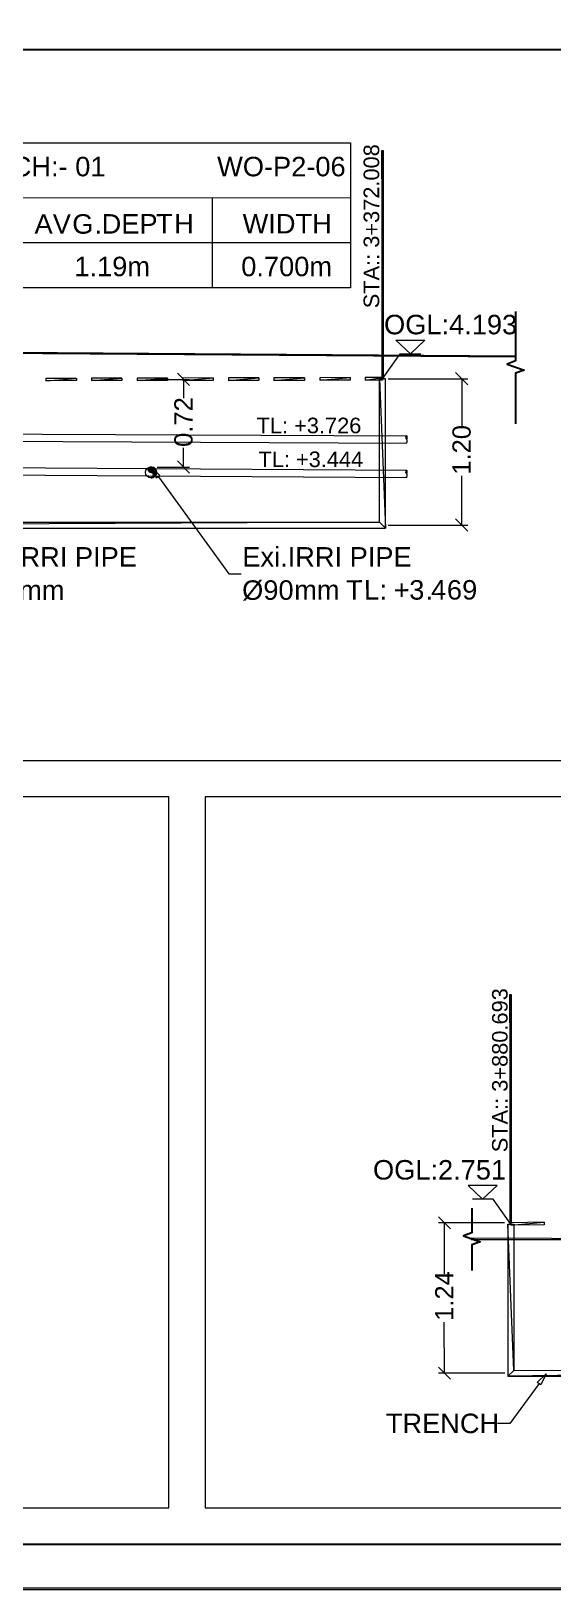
# Model space of a CAD drawing. Header units: inches. Extents: x -0.6 to 32.5, y 0.8 to 22.6.
# Drawn here: x 6.29 to 9.12, y 0.78 to 9.23 of the extents above; entities that cross this region are included whole.
import ezdxf

# ---------------------------------------------------------------- set-up
doc = ezdxf.new("R2010")
doc.units = ezdxf.units.IN
doc.header["$MEASUREMENT"] = 0
doc.layers.add('PDF_Geometry', color=7, linetype='Continuous', true_color=0xa5a5a5)
doc.layers.add('PDF_Text', color=7, linetype='Continuous')
doc.styles.add('PDF Arial', font='arial.ttf')

msp = doc.modelspace()

# ---------------------------------------------------------------- linework, layer by layer
at = {"layer": 'PDF_Geometry', "color": 7, "lineweight": 25}
for points in [[(27.7256, 1.0256), (27.7256, 22.3439), (0.8839, 22.3439), (0.8839, 1.0256), (27.7256, 1.0256)], [(0.8839, 9.1306), (27.7256, 9.1306)]]:
    msp.add_lwpolyline(points, dxfattribs=at)
at = {"layer": 'PDF_Geometry', "color": 7, "lineweight": 0}
for points in [[(10.1706, 5.2756), (10.1706, 9.1306), (0.8839, 9.1306), (0.8839, 5.2756), (10.1706, 5.2756)], [(6.9722, 6.8072), (6.9422, 6.8672), (6.9906, 6.8206), (6.9722, 6.8072)], [(7.0389, 1.2239), (7.0389, 5.0789), (0.8839, 5.0789), (0.8839, 1.2239), (7.0389, 1.2239)], [(13.3556, 1.2239), (13.3556, 5.0789), (7.2356, 5.0789), (7.2356, 1.2239), (13.3556, 1.2239)], [(9.0372, 1.9039), (9.0856, 1.9506), (9.0556, 1.8906), (9.0372, 1.9039)], [(0.6506, 0.7872), (0.6439, 0.7789), (32.4956, 0.7872), (0.6506, 0.7872)], [(0.6439, 0.7789), (32.4956, 0.7872), (32.5039, 0.7789), (0.6439, 0.7789)]]:
    msp.add_lwpolyline(points, dxfattribs=at)
at = {"layer": 'PDF_Geometry', "color": 7, "lineweight": 18}
for points in [[(8.0239, 8.6256), (8.0239, 7.8389), (5.3089, 7.8389), (5.3089, 8.6256), (8.0239, 8.6256)], [(5.3089, 8.3272), (8.0239, 8.3289)], [(7.2739, 8.3289), (7.2739, 7.8389)], [(5.3089, 8.0839), (8.0239, 8.0839)]]:
    msp.add_lwpolyline(points, dxfattribs=at)
at = {"layer": 'PDF_Geometry', "color": 8, "lineweight": 0}
for points in [[(8.1939, 7.3456), (8.2006, 7.3456), (8.1939, 8.5839), (8.1939, 7.3456)], [(8.2006, 7.3456), (8.1939, 8.5839), (8.2006, 8.5839), (8.2006, 7.3456)], [(8.8889, 2.7689), (8.8956, 2.7689), (8.8889, 4.0072), (8.8889, 2.7689)], [(8.8956, 2.7689), (8.8889, 4.0072), (8.8956, 4.0072), (8.8956, 2.7689)]]:
    msp.add_lwpolyline(points, dxfattribs=at)
at = {"layer": 'PDF_Geometry', "color": 8, "lineweight": 25}
for points in [[(8.9189, 7.7106), (8.9189, 7.4422), (8.8739, 7.4256), (8.9656, 7.3922), (8.9189, 7.3756), (8.9189, 7.1006)], [(8.6822, 2.8489), (8.6822, 2.7139), (8.6372, 2.6989), (8.7272, 2.6656), (8.6822, 2.6489), (8.6822, 2.5106)]]:
    msp.add_lwpolyline(points, dxfattribs=at)
at = {"layer": 'PDF_Geometry', "color": 140, "lineweight": 0}
for points in [[(0.9656, 7.5256), (0.9656, 7.5189), (8.9189, 7.4689), (0.9656, 7.5256)], [(0.9656, 7.5189), (8.9189, 7.4689), (8.9189, 7.4622), (0.9656, 7.5189)], [(6.9289, 6.8556), (6.9389, 6.8389), (6.9272, 6.8539), (6.9289, 6.8556)], [(6.9389, 6.8389), (6.9272, 6.8539), (6.9372, 6.8389), (6.9389, 6.8389)], [(6.9272, 6.8539), (6.9372, 6.8389), (6.9272, 6.8522), (6.9272, 6.8539)], [(6.9372, 6.8389), (6.9272, 6.8522)], [(6.9272, 6.8522), (6.9372, 6.8389)], [(6.9372, 6.8389), (6.9272, 6.8522), (6.9372, 6.8389)], [(6.9272, 6.8522), (6.9372, 6.8389), (6.9272, 6.8522)], [(6.9372, 6.8389), (6.9272, 6.8522), (6.9356, 6.8406), (6.9372, 6.8389)], [(6.9272, 6.8522), (6.9356, 6.8406), (6.9289, 6.8489), (6.9272, 6.8522)], [(6.9456, 6.8372), (6.9306, 6.8606), (6.9289, 6.8589), (6.9456, 6.8372)], [(6.9456, 6.8372), (6.9289, 6.8589), (6.9422, 6.8372), (6.9456, 6.8372)], [(6.9289, 6.8589), (6.9422, 6.8372), (6.9289, 6.8572), (6.9289, 6.8589)], [(6.9422, 6.8389), (6.9422, 6.8389), (6.9289, 6.8572), (6.9422, 6.8389)], [(6.9422, 6.8389), (6.9289, 6.8572), (6.9422, 6.8372), (6.9422, 6.8389)], [(6.9422, 6.8389), (6.9289, 6.8572), (6.9406, 6.8389), (6.9422, 6.8389)], [(6.9289, 6.8572), (6.9406, 6.8389), (6.9289, 6.8556), (6.9289, 6.8572)], [(6.9406, 6.8389), (6.9289, 6.8556), (6.9389, 6.8389), (6.9406, 6.8389)], [(6.9339, 6.8406), (6.9339, 6.8406), (6.9289, 6.8489), (6.9339, 6.8406)], [(6.9339, 6.8406), (6.9289, 6.8489), (6.9356, 6.8406), (6.9339, 6.8406)], [(6.9339, 6.8406), (6.9289, 6.8489), (6.9322, 6.8422), (6.9339, 6.8406)], [(6.9289, 6.8489), (6.9322, 6.8422), (6.9289, 6.8472), (6.9289, 6.8489)], [(6.9322, 6.8422), (6.9289, 6.8472), (6.9289, 6.8456), (6.9322, 6.8422)], [(6.9289, 6.8472), (6.9322, 6.8422)], [(6.9289, 6.8472), (6.9322, 6.8422), (6.9289, 6.8472)], [(6.9489, 6.8372), (6.9306, 6.8622)], [(6.9306, 6.8622), (6.9489, 6.8372)], [(6.9322, 6.8622), (6.9489, 6.8372), (6.9306, 6.8622), (6.9322, 6.8622)], [(6.9489, 6.8372), (6.9306, 6.8622), (6.9489, 6.8372)], [(6.9306, 6.8622), (6.9489, 6.8372), (6.9306, 6.8622)], [(6.9489, 6.8372), (6.9306, 6.8622), (6.9456, 6.8372), (6.9489, 6.8372)], [(6.9306, 6.8622), (6.9456, 6.8372), (6.9306, 6.8606), (6.9306, 6.8622)], [(6.9306, 6.8606), (6.9456, 6.8372)], [(6.9306, 6.8606), (6.9456, 6.8372), (6.9306, 6.8606)], [(6.9356, 6.8656), (6.9656, 6.8189), (6.9322, 6.8639), (6.9356, 6.8656)], [(6.9639, 6.8189), (6.9639, 6.8189), (6.9322, 6.8639), (6.9639, 6.8189)], [(6.9639, 6.8189), (6.9322, 6.8639), (6.9656, 6.8189), (6.9639, 6.8189)], [(6.9539, 6.8339), (6.9539, 6.8339), (6.9322, 6.8639), (6.9539, 6.8339)], [(6.9539, 6.8339), (6.9322, 6.8639), (6.9556, 6.8322), (6.9539, 6.8339)], [(6.9539, 6.8339), (6.9322, 6.8639), (6.9506, 6.8356), (6.9539, 6.8339)], [(6.9322, 6.8639), (6.9506, 6.8356), (6.9322, 6.8622), (6.9322, 6.8639)], [(6.9506, 6.8356), (6.9322, 6.8622), (6.9489, 6.8372), (6.9506, 6.8356)], [(6.9372, 6.8672), (6.9672, 6.8222), (6.9356, 6.8656), (6.9372, 6.8672)], [(6.9672, 6.8206), (6.9672, 6.8206), (6.9356, 6.8656), (6.9672, 6.8206)], [(6.9672, 6.8206), (6.9356, 6.8656), (6.9672, 6.8222), (6.9672, 6.8206)], [(6.9672, 6.8206), (6.9356, 6.8656), (6.9656, 6.8189), (6.9672, 6.8206)], [(6.9406, 6.8672), (6.9689, 6.8239), (6.9372, 6.8672), (6.9406, 6.8672)], [(6.9689, 6.8239), (6.9372, 6.8672), (6.9672, 6.8222), (6.9689, 6.8239)], [(6.9422, 6.8672), (6.9706, 6.8272), (6.9406, 6.8672), (6.9422, 6.8672)], [(6.9706, 6.8256), (6.9706, 6.8256), (6.9406, 6.8672), (6.9706, 6.8256)], [(6.9706, 6.8256), (6.9406, 6.8672), (6.9706, 6.8272), (6.9706, 6.8256)], [(6.9706, 6.8256), (6.9406, 6.8672), (6.9689, 6.8239), (6.9706, 6.8256)], [(6.9472, 6.8672), (6.9706, 6.8289), (6.9422, 6.8672), (6.9472, 6.8672)], [(6.9706, 6.8289), (6.9422, 6.8672), (6.9706, 6.8272), (6.9706, 6.8289)], [(6.9489, 6.8672), (6.9722, 6.8322), (6.9472, 6.8672), (6.9489, 6.8672)], [(6.9722, 6.8322), (6.9472, 6.8672), (6.9706, 6.8289), (6.9722, 6.8322)], [(6.9522, 6.8656), (6.9722, 6.8339), (6.9489, 6.8672), (6.9522, 6.8656)], [(6.9722, 6.8339), (6.9489, 6.8672), (6.9722, 6.8322), (6.9722, 6.8339)], [(6.9539, 6.8656), (6.9722, 6.8372), (6.9522, 6.8656), (6.9539, 6.8656)], [(6.9722, 6.8372), (6.9522, 6.8656), (6.9722, 6.8339), (6.9722, 6.8372)], [(6.9572, 6.8639), (6.9722, 6.8406), (6.9539, 6.8656), (6.9572, 6.8639)], [(6.9722, 6.8406), (6.9539, 6.8656), (6.9722, 6.8372), (6.9722, 6.8406)], [(6.9589, 6.8622), (6.9722, 6.8439), (6.9572, 6.8639), (6.9589, 6.8622)], [(6.9722, 6.8439), (6.9572, 6.8639), (6.9722, 6.8406), (6.9722, 6.8439)], [(6.9622, 6.8606), (6.9706, 6.8456), (6.9589, 6.8622), (6.9622, 6.8606)], [(6.9706, 6.8456), (6.9589, 6.8622), (6.9722, 6.8439), (6.9706, 6.8456)], [(6.9639, 6.8589), (6.9706, 6.8489), (6.9622, 6.8606), (6.9639, 6.8589)], [(6.9706, 6.8489), (6.9622, 6.8606), (6.9706, 6.8456), (6.9706, 6.8489)], [(6.9672, 6.8539), (6.9689, 6.8522), (6.9639, 6.8589), (6.9672, 6.8539)], [(6.9689, 6.8522), (6.9639, 6.8589), (6.9706, 6.8489), (6.9689, 6.8522)], [(6.9306, 6.8439), (6.9306, 6.8439), (6.9289, 6.8456), (6.9306, 6.8439)], [(6.9306, 6.8439), (6.9289, 6.8456), (6.9322, 6.8422), (6.9306, 6.8439)], [(6.9456, 6.8089), (6.9422, 6.8089)], [(6.9456, 6.8089), (6.9422, 6.8089), (6.9456, 6.8089)], [(6.9456, 6.8089), (6.9489, 6.8089)], [(6.9489, 6.8089), (6.9456, 6.8089)], [(6.9489, 6.8089), (6.9456, 6.8089), (6.9489, 6.8089)], [(6.9456, 6.8089), (6.9456, 6.8089), (6.9489, 6.8089), (6.9456, 6.8089)], [(6.9489, 6.8089), (6.9489, 6.8089), (6.9506, 6.8106), (6.9489, 6.8089)], [(6.9489, 6.8089), (6.9506, 6.8106), (6.9522, 6.8106), (6.9489, 6.8089)], [(6.9489, 6.8089), (6.9489, 6.8089)], [(6.9489, 6.8089), (6.9489, 6.8089)], [(6.9522, 6.8122), (6.9522, 6.8106), (6.9506, 6.8106), (6.9522, 6.8122)], [(6.9539, 6.8122), (6.9539, 6.8106), (6.9522, 6.8122), (6.9539, 6.8122)], [(6.9539, 6.8106), (6.9522, 6.8122), (6.9522, 6.8106), (6.9539, 6.8106)], [(6.9572, 6.8122), (6.9556, 6.8156), (6.9539, 6.8106), (6.9572, 6.8122)], [(6.9556, 6.8156), (6.9539, 6.8106), (6.9539, 6.8122), (6.9556, 6.8156)], [(6.9539, 6.8122), (6.9539, 6.8106)], [(6.9539, 6.8106), (6.9539, 6.8122), (6.9539, 6.8106)], [(6.9639, 6.8189), (6.9556, 6.8322), (6.9639, 6.8172), (6.9639, 6.8189)], [(6.9556, 6.8322), (6.9639, 6.8172), (6.9572, 6.8289), (6.9556, 6.8322)], [(6.9572, 6.8172), (6.9572, 6.8122), (6.9556, 6.8156), (6.9572, 6.8172)], [(6.9639, 6.8172), (6.9572, 6.8289)], [(6.9639, 6.8172), (6.9572, 6.8289), (6.9639, 6.8172)], [(6.9572, 6.8289), (6.9639, 6.8172), (6.9572, 6.8256), (6.9572, 6.8289)], [(6.9639, 6.8172), (6.9572, 6.8256)], [(6.9572, 6.8256), (6.9639, 6.8172)], [(6.9639, 6.8172), (6.9572, 6.8256), (6.9639, 6.8172)], [(6.9572, 6.8256), (6.9639, 6.8172), (6.9572, 6.8256)], [(6.9639, 6.8172), (6.9572, 6.8256), (6.9622, 6.8156), (6.9639, 6.8172)], [(6.9572, 6.8256), (6.9622, 6.8156), (6.9572, 6.8239), (6.9572, 6.8256)], [(6.9622, 6.8156), (6.9572, 6.8239), (6.9606, 6.8156), (6.9622, 6.8156)], [(6.9572, 6.8239), (6.9606, 6.8156), (6.9572, 6.8206), (6.9572, 6.8239)], [(6.9606, 6.8156), (6.9572, 6.8206), (6.9589, 6.8139), (6.9606, 6.8156)], [(6.9572, 6.8206), (6.9589, 6.8139), (6.9572, 6.8172), (6.9572, 6.8206)], [(6.9589, 6.8139), (6.9572, 6.8172)], [(6.9572, 6.8172), (6.9589, 6.8139)], [(6.9589, 6.8139), (6.9572, 6.8172), (6.9589, 6.8139)], [(6.9572, 6.8172), (6.9589, 6.8139), (6.9572, 6.8172)], [(6.9589, 6.8139), (6.9572, 6.8172), (6.9572, 6.8122), (6.9589, 6.8139)], [(8.6789, 2.6856), (8.6789, 2.6789), (11.7322, 2.6739), (8.6789, 2.6856)], [(8.6789, 2.6789), (11.7322, 2.6739), (11.7322, 2.6672), (8.6789, 2.6789)]]:
    msp.add_lwpolyline(points, dxfattribs=at)
at = {"layer": 'PDF_Geometry', "color": 7, "lineweight": 13}
for points in [[(8.4272, 7.5556), (8.3489, 7.4806), (8.2706, 7.5556), (8.4272, 7.5556)], [(8.1972, 7.3456), (8.2939, 7.4806), (8.4056, 7.4806)], [(8.6622, 2.9706), (8.7406, 2.8972), (8.8189, 2.9706), (8.6622, 2.9706)], [(8.8939, 2.7622), (8.7972, 2.8972), (8.6856, 2.8972)]]:
    msp.add_lwpolyline(points, dxfattribs=at)
at = {"layer": 'PDF_Geometry', "color": 7, "lineweight": 9}
for points in [[(7.1506, 7.3089), (7.0856, 7.3756)], [(8.6606, 7.3122), (8.5939, 7.3789)], [(6.9706, 7.3422), (7.1506, 7.3422)], [(7.1189, 7.3422), (7.1189, 7.2406)], [(8.2289, 7.3456), (8.6606, 7.3456)], [(8.6272, 7.3456), (8.6272, 7.0789)], [(7.1189, 6.8672), (7.1189, 6.9706)], [(6.9756, 6.8672), (7.1506, 6.8672)], [(7.0856, 6.9006), (7.1506, 6.8339)], [(6.9822, 6.8139), (7.3639, 6.2889), (7.4306, 6.2889)], [(8.6272, 6.5522), (8.6272, 6.8189)], [(8.2289, 6.5522), (8.6606, 6.5522)], [(8.5939, 6.5856), (8.6606, 6.5189)], [(8.5656, 2.7356), (8.5006, 2.8022)], [(8.8589, 2.7689), (8.5006, 2.7689)], [(8.5322, 2.7689), (8.5322, 2.4922)], [(8.5339, 1.9539), (8.5322, 2.2306)], [(8.5006, 1.9856), (8.5656, 1.9206)], [(8.8606, 1.9539), (8.5006, 1.9539)], [(9.0472, 1.8972), (8.8889, 1.6806), (8.8222, 1.6806)]]:
    msp.add_lwpolyline(points, dxfattribs=at)
at = {"layer": 'PDF_Geometry', "color": 8, "lineweight": 0, "true_color": 0x767676}
for points in [[(6.3722, 7.3472), (6.3722, 7.3339), (6.5372, 7.3472), (6.3722, 7.3472)], [(6.3722, 7.3339), (6.5372, 7.3472), (6.5372, 7.3356), (6.3722, 7.3339)], [(6.6189, 7.3489), (6.6189, 7.3356), (6.7839, 7.3489), (6.6189, 7.3489)], [(6.6189, 7.3356), (6.7839, 7.3489), (6.7839, 7.3356), (6.6189, 7.3356)], [(6.8672, 7.3489), (6.8672, 7.3356), (7.0322, 7.3489), (6.8672, 7.3489)], [(6.8672, 7.3356), (7.0322, 7.3489), (7.0322, 7.3356), (6.8672, 7.3356)], [(7.1139, 7.3489), (7.1139, 7.3356), (7.2789, 7.3506), (7.1139, 7.3489)], [(7.1139, 7.3356), (7.2789, 7.3506), (7.2789, 7.3372), (7.1139, 7.3356)], [(7.3622, 7.3506), (7.3622, 7.3372), (7.5272, 7.3506), (7.3622, 7.3506)], [(7.3622, 7.3372), (7.5272, 7.3506), (7.5272, 7.3372), (7.3622, 7.3372)], [(7.6089, 7.3506), (7.6089, 7.3372), (7.7739, 7.3506), (7.6089, 7.3506)], [(7.6089, 7.3372), (7.7739, 7.3506), (7.7739, 7.3372), (7.6089, 7.3372)], [(7.8572, 7.3506), (7.8572, 7.3389), (8.0222, 7.3522), (7.8572, 7.3506)], [(7.8572, 7.3389), (8.0222, 7.3522), (8.0222, 7.3389), (7.8572, 7.3389)], [(8.1039, 7.3522), (8.1039, 7.3389), (8.1972, 7.3522), (8.1039, 7.3522)], [(8.1039, 7.3389), (8.1972, 7.3522), (8.1972, 7.3389), (8.1039, 7.3389)], [(8.2139, 7.3456), (8.1806, 7.3456), (8.2139, 6.5356), (8.2139, 7.3456)], [(8.1806, 7.3456), (8.2139, 6.5356), (8.1806, 6.5689), (8.1806, 7.3456)], [(8.2139, 6.5356), (8.1806, 6.5689), (1.7256, 6.5356), (8.2139, 6.5356)], [(8.1806, 6.5689), (1.7256, 6.5356), (1.7589, 6.5689), (8.1806, 6.5689)], [(8.8772, 1.9372), (8.9106, 1.9689), (8.8772, 2.7622), (8.8772, 1.9372)], [(8.9106, 1.9689), (8.8772, 2.7622), (8.9106, 2.7622), (8.9106, 1.9689)], [(8.8939, 2.7689), (8.8939, 2.7556), (9.0739, 2.7722), (8.8939, 2.7689)], [(8.8939, 2.7556), (9.0739, 2.7722), (9.0739, 2.7589), (8.8939, 2.7556)], [(11.3339, 1.9372), (11.3006, 1.9706), (8.8772, 1.9372), (11.3339, 1.9372)], [(11.3006, 1.9706), (8.8772, 1.9372), (8.9106, 1.9689), (11.3006, 1.9706)]]:
    msp.add_lwpolyline(points, dxfattribs=at)
at = {"layer": 'PDF_Geometry', "color": 140, "lineweight": 18}
for points in [[(1.6106, 7.0672), (8.3289, 7.0372)], [(1.6106, 7.0289), (8.3289, 6.9972)], [(1.6106, 6.8939), (8.3289, 6.8506)], [(1.6106, 6.8539), (8.3289, 6.8106)]]:
    msp.add_lwpolyline(points, dxfattribs=at)
msp.add_circle((6.9414, 6.8381), 0.0292, dxfattribs=at)
for centre, radius, start, end in [((8.3331, 7.0281), 0.0108, 120.58611, 238.90452), ((8.3214, 7.0081), 0.0108, 299.96333, 58.41025), ((8.3214, 7.0281), 0.0108, 300.54846, 58.93652), ((6.9414, 6.8381), 0.0292, 359.98215, 90.01881), ((8.3331, 6.8414), 0.0108, 120.58611, 238.90452), ((8.3214, 6.8414), 0.0108, 300.54083, 58.92329), ((6.9414, 6.8247), 0.0142, 270.0004, 89.9996), ((6.9414, 6.8247), 0.0142, 270.0004, 89.9996), ((6.9414, 6.838), 0.0292, 269.98119, 0.01785), ((8.3214, 6.8214), 0.0108, 299.97076, 58.40733)]:
    msp.add_arc(centre, radius, start, end, dxfattribs=at)
msp.add_ellipse((6.9414, 6.8531), major_axis=(0.0142, 0), ratio=0.99835, start_param=1.571509, end_param=4.711677, dxfattribs=at)
msp.add_ellipse((6.9414, 6.8531), major_axis=(0.0142, 0), ratio=0.99835, start_param=1.571509, end_param=4.711677, dxfattribs=at)

# ---------------------------------------------------------------- texts
at = {"layer": 'PDF_Text', "color": 1, "char_height": 0.105588, "attachment_point": 7, "style": 'PDF Arial'}
for s, insert in [('\\W1.000769;TRIAL TRENCH:- 01', (5.3257, 8.4421)), ('\\W1.000624;WO-P2-06', (7.3007, 8.4421)), ('\\W1.000584;WIDTH', (7.439, 8.1339))]:
    msp.add_mtext(s, dxfattribs=dict(at, insert=insert))
at = {"layer": 'PDF_Text', "color": 8, "attachment_point": 7, "rotation": 90, "style": 'PDF Arial'}
for s, insert, char_height in [('\\W1.001026;STA:: 3+372.008', (8.1808, 7.7281), 0.08445), ('\\W1.001021;STA:: 3+880.693', (8.8774, 3.1515), 0.084458)]:
    msp.add_mtext(s, dxfattribs=dict(at, insert=insert, char_height=char_height))
at = {"layer": 'PDF_Text', "color": 1, "char_height": 0.105589, "attachment_point": 7, "rotation": 0.11005, "style": 'PDF Arial'}
for s, insert in [('\\W1.003087;A', (6.3103, 8.1322)), ('\\W1.000803;V', (6.4096, 8.1324)), ('\\W0.999963;G', (6.5152, 8.1308)), ('\\W1.000895;D', (6.6745, 8.1329)), ('\\W1.000333;E', (6.7813, 8.1331)), ('\\W1.001708;P', (6.8794, 8.1333)), ('\\W1.000799;T', (6.9698, 8.1335)), ('\\W1.000571;H', (7.0683, 8.1337)), ('\\W0.998831;.', (6.6355, 8.1328))]:
    msp.add_mtext(s, dxfattribs=dict(at, insert=insert))
at = {"layer": 'PDF_Text', "attachment_point": 7, "style": 'PDF Arial'}
for s, insert, char_height in [('\\W1.000581;1.19m', (6.5266, 7.9004), 0.105588), ('\\W1.000661;0.700m', (7.4316, 7.9004), 0.105588), ('\\W1.000801;OGL:4.193', (8.206, 7.5854), 0.105588), ('\\W1.000834;TL: +3.726', (7.515, 7.0491), 0.084471), ('\\W1.000924;TL: +3.444', (7.525, 6.8657), 0.084471), ('\\W1.000749;Exi.IRRI PIPE', (5.9472, 6.3272), 0.105588), ('\\W1.000749;Exi.IRRI PIPE', (7.4372, 6.3272), 0.105588), ('\\W1.000432;Ø60mm', (5.9482, 6.143), 0.105588), ('\\W1.000818;OGL:2.751', (8.146, 3.0021), 0.105597), ('\\W1.000677;TRENCH', (8.2157, 1.6271), 0.105597)]:
    msp.add_mtext(s, dxfattribs=dict(at, insert=insert, char_height=char_height))
for s, insert, char_height, rotation in [('\\W1.001208;0.72', (7.1689, 6.9763), 0.09899, 90), ('\\W1.001125;1.20', (8.6772, 6.8256), 0.09899, 90), ('\\W0.999154;Ø', (7.4365, 6.143), 0.105589, 0.07661), ('\\W1.000870;9', (7.5514, 6.1456), 0.105589, 0.07661), ('\\W1.001712;0', (7.6335, 6.1457), 0.105589, 0.07661), ('\\W1.001289;3', (8.3426, 6.1466), 0.105589, 0.07661), ('\\W1.000981;4', (8.4613, 6.1486), 0.105589, 0.07661), ('\\W0.998941;6', (8.547, 6.1469), 0.105589, 0.07661), ('\\W1.000870;9', (8.6296, 6.147), 0.105589, 0.07661), ('\\W0.999575;m', (7.7191, 6.1476), 0.105589, 0.07661), ('\\W0.999575;m', (7.8419, 6.1478), 0.105589, 0.07661), ('\\W1.000799;T', (7.9996, 6.148), 0.105589, 0.07661), ('\\W1.001329;L', (8.097, 6.1481), 0.105589, 0.07661), ('\\W0.998831;:', (8.1816, 6.1482), 0.105589, 0.07661), ('\\W1.000455;+', (8.2585, 6.1483), 0.105589, 0.07661), ('\\W0.998831;.', (8.4318, 6.1486), 0.105589, 0.07661), ('\\W1.000852;1.24', (8.5822, 2.2373), 0.098998, 90)]:
    msp.add_mtext(s, dxfattribs=dict(at, insert=insert, char_height=char_height, rotation=rotation))

doc.saveas('drawing.dxf')
